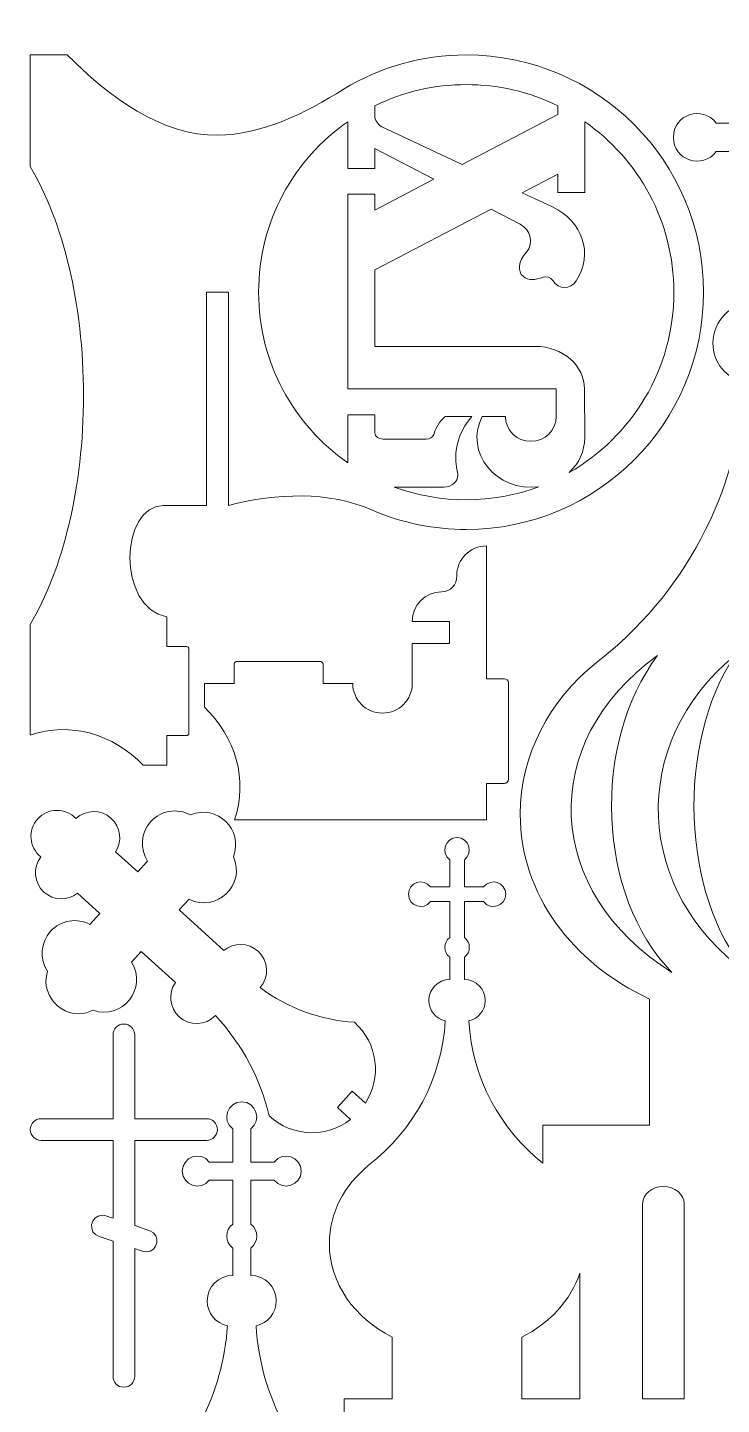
# Model space of a CAD drawing. Header units: centimetres. Extents: x -20.1 to 35.7, y -19.6 to 20.
# Drawn here: x -20.05 to -6.79, y -6.32 to 20 of the extents above; entities that cross this region are included whole.
import ezdxf

# ---------------------------------------------------------------- set-up
doc = ezdxf.new("R2010")
doc.units = ezdxf.units.CM
doc.header["$MEASUREMENT"] = 0
doc.layers.add('layer 1', color=7, linetype='Continuous')

msp = doc.modelspace()

# ---------------------------------------------------------------- linework, layer by layer
at = {"layer": 'layer 1', "color": 230, "lineweight": 9}
for points, knots in [([(-9.1807, 7.86454), (-7.50802, 9.14106), (-6.46773, 11.11259), (-6.34225, 13.21079), (-6.34225, 13.21079), (-6.6916, 13.28508), (-6.95366, 13.59533), (-6.95366, 13.96676), (-6.95366, 13.96676), (-6.95366, 14.39362), (-6.60767, 14.73952), (-6.18087, 14.73952), (-6.18087, 14.73952), (-6.18087, 14.73952), (-6.18087, 15.56762), (-6.18087, 15.56762), (-6.18087, 15.56762), (-6.423, 15.74921), (-6.42335, 16.11283), (-6.18087, 16.29503), (-6.18087, 16.29503), (-6.18087, 16.29503), (-6.18087, 17.62709), (-6.18087, 17.62709), (-6.18087, 17.62709), (-6.18087, 17.62709), (-6.89079, 17.62709), (-6.89079, 17.62709), (-6.89079, 17.62709), (-7.15104, 17.28049), (-7.70909, 17.46312), (-7.70909, 17.89978), (-7.70909, 17.89978), (-7.70909, 18.33643), (-7.15114, 18.51942), (-6.89079, 18.1725), (-6.89079, 18.1725), (-6.89079, 18.1725), (-6.18087, 18.1725), (-6.18087, 18.1725), (-6.18087, 18.1725), (-6.18087, 18.1725), (-6.18087, 19.17992), (-6.18087, 19.17992), (-6.18087, 19.17992), (-6.52755, 19.44019), (-6.3447, 19.99822), (-5.90811, 19.99822), (-5.90811, 19.99822), (-5.47154, 19.99822), (-5.28868, 19.4402), (-5.63536, 19.17992), (-5.63536, 19.17992), (-5.63536, 19.17992), (-5.63536, 18.1725), (-5.63536, 18.1725), (-5.63536, 18.1725), (-5.63536, 18.1725), (-4.92543, 18.1725), (-4.92543, 18.1725), (-4.92543, 18.1725), (-4.66508, 18.51942), (-4.10713, 18.33642), (-4.10713, 17.89978), (-4.10713, 17.89978), (-4.10713, 17.46313), (-4.66518, 17.28048), (-4.92543, 17.62709), (-4.92543, 17.62709), (-4.92543, 17.62709), (-5.63536, 17.62709), (-5.63536, 17.62709), (-5.63536, 17.62709), (-5.63536, 17.62709), (-5.63536, 16.29503), (-5.63536, 16.29503), (-5.63536, 16.29503), (-5.39288, 16.11283), (-5.39323, 15.74921), (-5.63536, 15.56762), (-5.63536, 15.56762), (-5.63536, 15.56762), (-5.63536, 14.73952), (-5.63536, 14.73952), (-5.63536, 14.73952), (-5.20856, 14.73952), (-4.86257, 14.39362), (-4.86257, 13.96676), (-4.86257, 13.96676), (-4.86257, 13.59533), (-5.12463, 13.28508), (-5.47394, 13.21079), (-5.47394, 13.21079), (-5.34387, 11.03515), (-4.26089, 9.11613), (-2.63667, 7.86542), (-2.63667, 7.86542), (-1.75781, 7.19095), (-1.18038, 6.0751), (-1.18038, 4.96393), (-1.18038, 4.96393), (-1.18038, 3.43887), (-2.17962, 2.11208), (-3.65193, 1.43116), (-3.65193, 1.43116), (-3.65193, 1.43116), (-3.65193, -0.9797), (-3.65193, -0.9797), (-3.65193, -0.9797), (-3.65193, -0.9797), (-1.61528, -0.9797), (-1.61528, -0.9797), (-1.61528, -0.9797), (-1.61528, -0.9797), (-1.61528, -1.70788), (-1.61528, -1.70788), (-1.61528, -1.70788), (-0.80311, -1.06194), (-0.2636, -0.08768), (-0.19772, 1.01412), (-0.19772, 1.01412), (-0.378, 1.05252), (-0.51325, 1.21262), (-0.51325, 1.40432), (-0.51325, 1.40432), (-0.51325, 1.62458), (-0.3347, 1.8031), (-0.11444, 1.8031), (-0.11444, 1.8031), (-0.11444, 1.8031), (-0.11444, 2.23047), (-0.11444, 2.23047), (-0.11444, 2.23047), (-0.23948, 2.32436), (-0.23939, 2.51199), (-0.11444, 2.60592), (-0.11444, 2.60592), (-0.11444, 2.60592), (-0.11444, 3.29338), (-0.11444, 3.29338), (-0.11444, 3.29338), (-0.11444, 3.29338), (-0.48079, 3.29338), (-0.48079, 3.29338), (-0.48079, 3.29338), (-0.61513, 3.11438), (-0.90312, 3.20881), (-0.90312, 3.43408), (-0.90312, 3.43408), (-0.90312, 3.65946), (-0.61515, 3.75382), (-0.48079, 3.57488), (-0.48079, 3.57488), (-0.48079, 3.57488), (-0.11444, 3.57488), (-0.11444, 3.57488), (-0.11444, 3.57488), (-0.11444, 3.57488), (-0.11444, 4.0947), (-0.11444, 4.0947), (-0.11444, 4.0947), (-0.29331, 4.2292), (-0.19898, 4.51697), (0.02633, 4.51697), (0.02633, 4.51697), (0.25166, 4.51697), (0.34604, 4.22916), (0.16709, 4.0947), (0.16709, 4.0947), (0.16709, 4.0947), (0.16709, 3.57488), (0.16709, 3.57488), (0.16709, 3.57488), (0.16709, 3.57488), (0.53348, 3.57488), (0.53348, 3.57488), (0.53348, 3.57488), (0.66784, 3.75381), (0.95578, 3.65948), (0.95578, 3.43408), (0.95578, 3.43408), (0.95578, 3.20879), (0.66781, 3.11439), (0.53348, 3.29338), (0.53348, 3.29338), (0.53348, 3.29338), (0.16709, 3.29338), (0.16709, 3.29338), (0.16709, 3.29338), (0.16709, 3.29338), (0.16709, 2.60592), (0.16709, 2.60592), (0.16709, 2.60592), (0.29209, 2.51202), (0.29219, 2.32434), (0.16709, 2.23047), (0.16709, 2.23047), (0.16709, 2.23047), (0.16709, 1.8031), (0.16709, 1.8031), (0.16709, 1.8031), (0.38735, 1.8031), (0.56594, 1.62458), (0.56594, 1.40432), (0.56594, 1.40432), (0.56594, 1.21262), (0.43066, 1.05252), (0.25039, 1.01413), (0.25039, 1.01413), (0.31753, -0.10871), (0.87644, -1.09899), (1.71466, -1.74451), (1.71466, -1.74451), (2.16772, -2.08884), (2.46623, -2.67193), (2.46623, -3.24188), (2.46623, -3.24188), (2.46623, -4.00238), (1.98486, -4.66725), (1.26702, -5.02834), (1.26702, -5.02834), (1.26702, -5.02834), (1.26702, -6.20773), (1.26702, -6.20773), (1.26702, -6.20773), (1.26702, -6.20773), (2.18549, -6.20773), (2.18549, -6.20773), (2.18549, -6.20773), (2.18549, -6.20773), (2.18549, -7.15396), (2.18549, -7.15396), (2.18549, -7.15396), (2.18549, -7.15396), (1.26702, -7.15396), (1.26702, -7.15396), (1.26702, -7.15396), (1.26702, -7.15396), (1.26702, -9.33636), (1.26702, -9.33636), (1.26702, -9.33636), (1.41205, -8.8914), (1.69623, -8.49566), (2.07723, -8.18506), (2.07723, -8.18506), (3.08818, -7.57849), (3.79814, -5.9585), (3.86658, -4.81414), (3.86658, -4.81414), (3.64629, -4.76739), (3.48101, -4.5717), (3.48101, -4.33743), (3.48101, -4.33743), (3.48101, -4.06828), (3.6992, -3.8501), (3.96835, -3.8501), (3.96835, -3.8501), (3.96835, -3.8501), (3.96835, -3.32794), (3.96835, -3.32794), (3.96835, -3.32794), (3.81578, -3.21351), (3.81534, -2.98427), (3.96835, -2.8693), (3.96835, -2.8693), (3.96835, -2.8693), (3.96835, -2.02924), (3.96835, -2.02924), (3.96835, -2.02924), (3.96835, -2.02924), (3.52068, -2.02924), (3.52068, -2.02924), (3.52068, -2.02924), (3.35649, -2.24779), (3.00465, -2.13249), (3.00465, -1.85723), (3.00465, -1.85723), (3.00465, -1.58207), (3.35638, -1.46649), (3.52068, -1.68528), (3.52068, -1.68528), (3.52068, -1.68528), (3.96835, -1.68528), (3.96835, -1.68528), (3.96835, -1.68528), (3.96835, -1.68528), (3.96835, -1.04997), (3.96835, -1.04997), (3.96835, -1.04997), (3.74959, -0.88555), (3.8653, -0.53398), (4.14036, -0.53398), (4.14036, -0.53398), (4.41546, -0.53398), (4.53111, -0.88565), (4.31236, -1.04997), (4.31236, -1.04997), (4.31236, -1.04997), (4.31236, -1.68528), (4.31236, -1.68528), (4.31236, -1.68528), (4.31236, -1.68528), (4.76003, -1.68528), (4.76003, -1.68528), (4.76003, -1.68528), (4.92433, -1.46649), (5.27606, -1.58207), (5.27606, -1.85723), (5.27606, -1.85723), (5.27606, -2.13249), (4.92422, -2.24779), (4.76003, -2.02924), (4.76003, -2.02924), (4.76003, -2.02924), (4.31236, -2.02924), (4.31236, -2.02924), (4.31236, -2.02924), (4.31236, -2.02924), (4.31236, -2.8693), (4.31236, -2.8693), (4.31236, -2.8693), (4.46538, -2.98422), (4.46495, -3.21356), (4.31236, -3.32794), (4.31236, -3.32794), (4.31236, -3.32794), (4.31236, -3.8501), (4.31236, -3.8501), (4.31236, -3.8501), (4.58151, -3.8501), (4.7997, -4.06828), (4.7997, -4.33743), (4.7997, -4.33743), (4.7997, -4.5717), (4.63442, -4.76739), (4.41413, -4.81414), (4.41413, -4.81414), (4.4941, -6.15131), (5.14485, -7.33477), (6.12605, -8.12413), (6.12605, -8.12413), (6.71683, -8.51798), (7.12168, -9.30787), (7.12168, -10.01472), (7.12168, -10.01472), (7.12168, -10.9361), (6.54333, -11.74262), (5.67838, -12.1863), (5.67838, -12.1863), (5.67838, -12.1863), (5.67838, -13.80921), (5.67838, -13.80921), (5.67838, -13.80921), (5.67838, -13.80921), (6.08229, -13.80921), (6.08229, -13.80921), (6.08229, -13.80921), (7.21984, -13.80921), (8.1462, -14.71319), (8.18236, -15.842), (8.18236, -15.842), (8.18236, -15.842), (8.18232, -16.23864), (8.18232, -16.23864), (8.18232, -16.23864), (8.18232, -16.23864), (8.18232, -19.63939), (8.18232, -19.63939), (8.18232, -19.63939), (8.18232, -19.63939), (-19.99858, -19.63939), (-19.99858, -19.63939), (-19.99858, -19.63939), (-19.99858, -19.63939), (-19.99858, -16.23864), (-19.99858, -16.23864), (-19.99858, -16.23864), (-19.99858, -16.23864), (-19.99855, -15.842), (-19.99855, -15.842), (-19.99855, -15.842), (-19.96243, -14.71319), (-19.03604, -13.80921), (-17.89849, -13.80921), (-17.89849, -13.80921), (-17.89849, -13.80921), (-17.4946, -13.80921), (-17.4946, -13.80921), (-17.4946, -13.80921), (-17.4946, -13.80921), (-17.4946, -12.1863), (-17.4946, -12.1863), (-17.4946, -12.1863), (-18.35953, -11.74262), (-18.93791, -10.9361), (-18.93791, -10.01472), (-18.93791, -10.01472), (-18.93791, -9.26344), (-18.55343, -8.58849), (-17.94262, -8.12439), (-17.94262, -8.12439), (-16.94126, -7.37337), (-16.30428, -6.05076), (-16.23036, -4.81414), (-16.23036, -4.81414), (-16.45065, -4.76739), (-16.61589, -4.5717), (-16.61589, -4.33743), (-16.61589, -4.33743), (-16.61589, -4.06828), (-16.39771, -3.8501), (-16.12856, -3.8501), (-16.12856, -3.8501), (-16.12856, -3.8501), (-16.12856, -3.32794), (-16.12856, -3.32794), (-16.12856, -3.32794), (-16.28117, -3.21353), (-16.28161, -2.98426), (-16.12856, -2.8693), (-16.12856, -2.8693), (-16.12856, -2.8693), (-16.12856, -2.02924), (-16.12856, -2.02924), (-16.12856, -2.02924), (-16.12856, -2.02924), (-16.57626, -2.02924), (-16.57626, -2.02924), (-16.57626, -2.02924), (-16.74026, -2.24771), (-17.09228, -2.13262), (-17.09228, -1.85723), (-17.09228, -1.85723), (-17.09228, -1.58194), (-16.74037, -1.46657), (-16.57626, -1.68528), (-16.57626, -1.68528), (-16.57626, -1.68528), (-16.12856, -1.68528), (-16.12856, -1.68528), (-16.12856, -1.68528), (-16.12856, -1.68528), (-16.12856, -1.04997), (-16.12856, -1.04997), (-16.12856, -1.04997), (-16.34736, -0.88559), (-16.23165, -0.53398), (-15.95658, -0.53398), (-15.95658, -0.53398), (-15.68147, -0.53398), (-15.56584, -0.88565), (-15.78457, -1.04997), (-15.78457, -1.04997), (-15.78457, -1.04997), (-15.78457, -1.68528), (-15.78457, -1.68528), (-15.78457, -1.68528), (-15.78457, -1.68528), (-15.33687, -1.68528), (-15.33687, -1.68528), (-15.33687, -1.68528), (-15.17276, -1.46657), (-14.82085, -1.58194), (-14.82085, -1.85723), (-14.82085, -1.85723), (-14.82085, -2.13262), (-15.17287, -2.24771), (-15.33687, -2.02924), (-15.33687, -2.02924), (-15.33687, -2.02924), (-15.78457, -2.02924), (-15.78457, -2.02924), (-15.78457, -2.02924), (-15.78457, -2.02924), (-15.78457, -2.8693), (-15.78457, -2.8693), (-15.78457, -2.8693), (-15.63156, -2.98423), (-15.63199, -3.21356), (-15.78457, -3.32794), (-15.78457, -3.32794), (-15.78457, -3.32794), (-15.78457, -3.8501), (-15.78457, -3.8501), (-15.78457, -3.8501), (-15.51542, -3.8501), (-15.29724, -4.06828), (-15.29724, -4.33743), (-15.29724, -4.33743), (-15.29724, -4.5717), (-15.46251, -4.76739), (-15.68281, -4.81414), (-15.68281, -4.81414), (-15.60077, -6.18601), (-14.91794, -7.39607), (-13.89382, -8.18477), (-13.89382, -8.18477), (-13.51263, -8.49541), (-13.22829, -8.89125), (-13.08322, -9.33636), (-13.08322, -9.33636), (-13.08322, -9.33636), (-13.08322, -7.15396), (-13.08322, -7.15396), (-13.08322, -7.15396), (-13.08322, -7.15396), (-14.00169, -7.15396), (-14.00169, -7.15396), (-14.00169, -7.15396), (-14.00169, -7.15396), (-14.00169, -6.20773), (-14.00169, -6.20773), (-14.00169, -6.20773), (-14.00169, -6.20773), (-13.08322, -6.20773), (-13.08322, -6.20773), (-13.08322, -6.20773), (-13.08322, -6.20773), (-13.08322, -5.02834), (-13.08322, -5.02834), (-13.08322, -5.02834), (-13.80105, -4.66725), (-14.28245, -4.00238), (-14.28245, -3.24188), (-14.28245, -3.24188), (-14.28245, -2.6537), (-13.99446, -2.12269), (-13.5318, -1.74522), (-13.5318, -1.74522), (-12.66588, -1.07483), (-12.13209, -0.08085), (-12.06661, 1.01413), (-12.06661, 1.01413), (-12.24689, 1.05252), (-12.38213, 1.21262), (-12.38213, 1.40432), (-12.38213, 1.40432), (-12.38213, 1.62458), (-12.20358, 1.8031), (-11.98332, 1.8031), (-11.98332, 1.8031), (-11.98332, 1.8031), (-11.98332, 2.23047), (-11.98332, 2.23047), (-11.98332, 2.23047), (-12.10836, 2.32436), (-12.10827, 2.51199), (-11.98332, 2.60592), (-11.98332, 2.60592), (-11.98332, 2.60592), (-11.98332, 3.29338), (-11.98332, 3.29338), (-11.98332, 3.29338), (-11.98332, 3.29338), (-12.34971, 3.29338), (-12.34971, 3.29338), (-12.34971, 3.29338), (-12.48389, 3.11443), (-12.77201, 3.20873), (-12.77201, 3.43408), (-12.77201, 3.43408), (-12.77201, 3.65953), (-12.48391, 3.75377), (-12.34971, 3.57488), (-12.34971, 3.57488), (-12.34971, 3.57488), (-11.98332, 3.57488), (-11.98332, 3.57488), (-11.98332, 3.57488), (-11.98332, 3.57488), (-11.98332, 4.0947), (-11.98332, 4.0947), (-11.98332, 4.0947), (-12.16219, 4.2292), (-12.06786, 4.51697), (-11.84255, 4.51697), (-11.84255, 4.51697), (-11.61722, 4.51697), (-11.52284, 4.22916), (-11.70179, 4.0947), (-11.70179, 4.0947), (-11.70179, 4.0947), (-11.70179, 3.57488), (-11.70179, 3.57488), (-11.70179, 3.57488), (-11.70179, 3.57488), (-11.3354, 3.57488), (-11.3354, 3.57488), (-11.3354, 3.57488), (-11.20109, 3.75379), (-10.9131, 3.65951), (-10.9131, 3.43408), (-10.9131, 3.43408), (-10.9131, 3.20875), (-11.20112, 3.11441), (-11.3354, 3.29338), (-11.3354, 3.29338), (-11.3354, 3.29338), (-11.70179, 3.29338), (-11.70179, 3.29338), (-11.70179, 3.29338), (-11.70179, 3.29338), (-11.70179, 2.60592), (-11.70179, 2.60592), (-11.70179, 2.60592), (-11.57679, 2.51202), (-11.57669, 2.32434), (-11.70179, 2.23047), (-11.70179, 2.23047), (-11.70179, 2.23047), (-11.70179, 1.8031), (-11.70179, 1.8031), (-11.70179, 1.8031), (-11.48153, 1.8031), (-11.30295, 1.62458), (-11.30295, 1.40432), (-11.30295, 1.40432), (-11.30295, 1.21262), (-11.43822, 1.05252), (-11.6185, 1.01413), (-11.6185, 1.01413), (-11.5526, -0.08768), (-11.01312, -1.06194), (-10.20091, -1.70788), (-10.20091, -1.70788), (-10.20091, -1.70788), (-10.20091, -0.9797), (-10.20091, -0.9797), (-10.20091, -0.9797), (-10.20091, -0.9797), (-8.16429, -0.9797), (-8.16429, -0.9797), (-8.16429, -0.9797), (-8.16429, -0.9797), (-8.16429, 1.43116), (-8.16429, 1.43116), (-8.16429, 1.43116), (-9.63661, 2.11208), (-10.63585, 3.43887), (-10.63585, 4.96393), (-10.63585, 4.96393), (-10.63585, 6.10397), (-10.07753, 7.13305), (-9.1807, 7.86454)], [0, 0, 0, 0, 0.00617284, 0.00617284, 0.00617284, 0.00617284, 0.01234568, 0.01234568, 0.01234568, 0.01234568, 0.01851852, 0.01851852, 0.01851852, 0.01851852, 0.02469136, 0.02469136, 0.02469136, 0.02469136, 0.0308642, 0.0308642, 0.0308642, 0.0308642, 0.03703704, 0.03703704, 0.03703704, 0.03703704, 0.04320988, 0.04320988, 0.04320988, 0.04320988, 0.04938272, 0.04938272, 0.04938272, 0.04938272, 0.05555556, 0.05555556, 0.05555556, 0.05555556, 0.0617284, 0.0617284, 0.0617284, 0.0617284, 0.06790123, 0.06790123, 0.06790123, 0.06790123, 0.07407407, 0.07407407, 0.07407407, 0.07407407, 0.08024691, 0.08024691, 0.08024691, 0.08024691, 0.08641975, 0.08641975, 0.08641975, 0.08641975, 0.09259259, 0.09259259, 0.09259259, 0.09259259, 0.09876543, 0.09876543, 0.09876543, 0.09876543, 0.10493827, 0.10493827, 0.10493827, 0.10493827, 0.11111111, 0.11111111, 0.11111111, 0.11111111, 0.11728395, 0.11728395, 0.11728395, 0.11728395, 0.12345679, 0.12345679, 0.12345679, 0.12345679, 0.12962963, 0.12962963, 0.12962963, 0.12962963, 0.13580247, 0.13580247, 0.13580247, 0.13580247, 0.14197531, 0.14197531, 0.14197531, 0.14197531, 0.14814815, 0.14814815, 0.14814815, 0.14814815, 0.15432099, 0.15432099, 0.15432099, 0.15432099, 0.16049383, 0.16049383, 0.16049383, 0.16049383, 0.16666667, 0.16666667, 0.16666667, 0.16666667, 0.17283951, 0.17283951, 0.17283951, 0.17283951, 0.17901235, 0.17901235, 0.17901235, 0.17901235, 0.18518519, 0.18518519, 0.18518519, 0.18518519, 0.19135802, 0.19135802, 0.19135802, 0.19135802, 0.19753086, 0.19753086, 0.19753086, 0.19753086, 0.2037037, 0.2037037, 0.2037037, 0.2037037, 0.20987654, 0.20987654, 0.20987654, 0.20987654, 0.21604938, 0.21604938, 0.21604938, 0.21604938, 0.22222222, 0.22222222, 0.22222222, 0.22222222, 0.22839506, 0.22839506, 0.22839506, 0.22839506, 0.2345679, 0.2345679, 0.2345679, 0.2345679, 0.24074074, 0.24074074, 0.24074074, 0.24074074, 0.24691358, 0.24691358, 0.24691358, 0.24691358, 0.25308642, 0.25308642, 0.25308642, 0.25308642, 0.25925926, 0.25925926, 0.25925926, 0.25925926, 0.2654321, 0.2654321, 0.2654321, 0.2654321, 0.27160494, 0.27160494, 0.27160494, 0.27160494, 0.27777778, 0.27777778, 0.27777778, 0.27777778, 0.28395062, 0.28395062, 0.28395062, 0.28395062, 0.29012346, 0.29012346, 0.29012346, 0.29012346, 0.2962963, 0.2962963, 0.2962963, 0.2962963, 0.30246914, 0.30246914, 0.30246914, 0.30246914, 0.30864198, 0.30864198, 0.30864198, 0.30864198, 0.31481481, 0.31481481, 0.31481481, 0.31481481, 0.32098765, 0.32098765, 0.32098765, 0.32098765, 0.32716049, 0.32716049, 0.32716049, 0.32716049, 0.33333333, 0.33333333, 0.33333333, 0.33333333, 0.33950617, 0.33950617, 0.33950617, 0.33950617, 0.34567901, 0.34567901, 0.34567901, 0.34567901, 0.35185185, 0.35185185, 0.35185185, 0.35185185, 0.35802469, 0.35802469, 0.35802469, 0.35802469, 0.36419753, 0.36419753, 0.36419753, 0.36419753, 0.37037037, 0.37037037, 0.37037037, 0.37037037, 0.37654321, 0.37654321, 0.37654321, 0.37654321, 0.38271605, 0.38271605, 0.38271605, 0.38271605, 0.38888889, 0.38888889, 0.38888889, 0.38888889, 0.39506173, 0.39506173, 0.39506173, 0.39506173, 0.40123457, 0.40123457, 0.40123457, 0.40123457, 0.40740741, 0.40740741, 0.40740741, 0.40740741, 0.41358025, 0.41358025, 0.41358025, 0.41358025, 0.41975309, 0.41975309, 0.41975309, 0.41975309, 0.42592593, 0.42592593, 0.42592593, 0.42592593, 0.43209877, 0.43209877, 0.43209877, 0.43209877, 0.4382716, 0.4382716, 0.4382716, 0.4382716, 0.44444444, 0.44444444, 0.44444444, 0.44444444, 0.45061728, 0.45061728, 0.45061728, 0.45061728, 0.45679012, 0.45679012, 0.45679012, 0.45679012, 0.46296296, 0.46296296, 0.46296296, 0.46296296, 0.4691358, 0.4691358, 0.4691358, 0.4691358, 0.47530864, 0.47530864, 0.47530864, 0.47530864, 0.48148148, 0.48148148, 0.48148148, 0.48148148, 0.48765432, 0.48765432, 0.48765432, 0.48765432, 0.49382716, 0.49382716, 0.49382716, 0.49382716, 0.5, 0.5, 0.5, 0.5, 0.50617284, 0.50617284, 0.50617284, 0.50617284, 0.51234568, 0.51234568, 0.51234568, 0.51234568, 0.51851852, 0.51851852, 0.51851852, 0.51851852, 0.52469136, 0.52469136, 0.52469136, 0.52469136, 0.5308642, 0.5308642, 0.5308642, 0.5308642, 0.53703704, 0.53703704, 0.53703704, 0.53703704, 0.54320988, 0.54320988, 0.54320988, 0.54320988, 0.54938272, 0.54938272, 0.54938272, 0.54938272, 0.55555556, 0.55555556, 0.55555556, 0.55555556, 0.5617284, 0.5617284, 0.5617284, 0.5617284, 0.56790123, 0.56790123, 0.56790123, 0.56790123, 0.57407407, 0.57407407, 0.57407407, 0.57407407, 0.58024691, 0.58024691, 0.58024691, 0.58024691, 0.58641975, 0.58641975, 0.58641975, 0.58641975, 0.59259259, 0.59259259, 0.59259259, 0.59259259, 0.59876543, 0.59876543, 0.59876543, 0.59876543, 0.60493827, 0.60493827, 0.60493827, 0.60493827, 0.61111111, 0.61111111, 0.61111111, 0.61111111, 0.61728395, 0.61728395, 0.61728395, 0.61728395, 0.62345679, 0.62345679, 0.62345679, 0.62345679, 0.62962963, 0.62962963, 0.62962963, 0.62962963, 0.63580247, 0.63580247, 0.63580247, 0.63580247, 0.64197531, 0.64197531, 0.64197531, 0.64197531, 0.64814815, 0.64814815, 0.64814815, 0.64814815, 0.65432099, 0.65432099, 0.65432099, 0.65432099, 0.66049383, 0.66049383, 0.66049383, 0.66049383, 0.66666667, 0.66666667, 0.66666667, 0.66666667, 0.67283951, 0.67283951, 0.67283951, 0.67283951, 0.67901235, 0.67901235, 0.67901235, 0.67901235, 0.68518519, 0.68518519, 0.68518519, 0.68518519, 0.69135802, 0.69135802, 0.69135802, 0.69135802, 0.69753086, 0.69753086, 0.69753086, 0.69753086, 0.7037037, 0.7037037, 0.7037037, 0.7037037, 0.70987654, 0.70987654, 0.70987654, 0.70987654, 0.71604938, 0.71604938, 0.71604938, 0.71604938, 0.72222222, 0.72222222, 0.72222222, 0.72222222, 0.72839506, 0.72839506, 0.72839506, 0.72839506, 0.7345679, 0.7345679, 0.7345679, 0.7345679, 0.74074074, 0.74074074, 0.74074074, 0.74074074, 0.74691358, 0.74691358, 0.74691358, 0.74691358, 0.75308642, 0.75308642, 0.75308642, 0.75308642, 0.75925926, 0.75925926, 0.75925926, 0.75925926, 0.7654321, 0.7654321, 0.7654321, 0.7654321, 0.77160494, 0.77160494, 0.77160494, 0.77160494, 0.77777778, 0.77777778, 0.77777778, 0.77777778, 0.78395062, 0.78395062, 0.78395062, 0.78395062, 0.79012346, 0.79012346, 0.79012346, 0.79012346, 0.7962963, 0.7962963, 0.7962963, 0.7962963, 0.80246914, 0.80246914, 0.80246914, 0.80246914, 0.80864198, 0.80864198, 0.80864198, 0.80864198, 0.81481481, 0.81481481, 0.81481481, 0.81481481, 0.82098765, 0.82098765, 0.82098765, 0.82098765, 0.82716049, 0.82716049, 0.82716049, 0.82716049, 0.83333333, 0.83333333, 0.83333333, 0.83333333, 0.83950617, 0.83950617, 0.83950617, 0.83950617, 0.84567901, 0.84567901, 0.84567901, 0.84567901, 0.85185185, 0.85185185, 0.85185185, 0.85185185, 0.85802469, 0.85802469, 0.85802469, 0.85802469, 0.86419753, 0.86419753, 0.86419753, 0.86419753, 0.87037037, 0.87037037, 0.87037037, 0.87037037, 0.87654321, 0.87654321, 0.87654321, 0.87654321, 0.88271605, 0.88271605, 0.88271605, 0.88271605, 0.88888889, 0.88888889, 0.88888889, 0.88888889, 0.89506173, 0.89506173, 0.89506173, 0.89506173, 0.90123457, 0.90123457, 0.90123457, 0.90123457, 0.90740741, 0.90740741, 0.90740741, 0.90740741, 0.91358025, 0.91358025, 0.91358025, 0.91358025, 0.91975309, 0.91975309, 0.91975309, 0.91975309, 0.92592593, 0.92592593, 0.92592593, 0.92592593, 0.93209877, 0.93209877, 0.93209877, 0.93209877, 0.9382716, 0.9382716, 0.9382716, 0.9382716, 0.94444444, 0.94444444, 0.94444444, 0.94444444, 0.95061728, 0.95061728, 0.95061728, 0.95061728, 0.95679012, 0.95679012, 0.95679012, 0.95679012, 0.96296296, 0.96296296, 0.96296296, 0.96296296, 0.9691358, 0.9691358, 0.9691358, 0.9691358, 0.97530864, 0.97530864, 0.97530864, 0.97530864, 0.98148148, 0.98148148, 0.98148148, 0.98148148, 0.98765432, 0.98765432, 0.98765432, 0.98765432, 1, 1, 1, 1]), ([(-17.01355, 6.46664), (-17.01355, 6.46664), (-17.15483, 6.46664), (-17.15483, 6.46664), (-17.15483, 6.46664), (-17.15483, 6.46664), (-17.15483, 6.46646), (-17.15483, 6.46646), (-17.15483, 6.46646), (-17.15483, 6.46646), (-17.38681, 6.46646), (-17.38681, 6.46646), (-17.38681, 6.46646), (-17.38681, 6.46646), (-17.38681, 5.89928), (-17.38681, 5.89928), (-17.38681, 5.89928), (-17.38681, 5.89928), (-17.84031, 5.89928), (-17.84031, 5.89928), (-17.84031, 5.89928), (-18.41626, 6.49574), (-19.22171, 6.7382), (-19.99858, 6.47345), (-19.99858, 6.47345), (-19.99858, 6.47345), (-19.99858, 8.59183), (-19.99858, 8.59183), (-19.99858, 8.59183), (-19.37619, 9.64095), (-18.9809, 11.21155), (-18.9809, 12.9668), (-18.9809, 12.9668), (-18.9809, 14.72205), (-19.37619, 16.29266), (-19.99858, 17.34178), (-19.99858, 17.34178), (-19.99858, 17.34178), (-19.99858, 19.47822), (-19.99858, 19.47822), (-19.99858, 19.47822), (-19.99858, 19.47822), (-19.29029, 19.47822), (-19.29029, 19.47822), (-19.29029, 19.47822), (-18.51408, 18.67493), (-17.47057, 17.92474), (-16.41538, 17.93872), (-16.41538, 17.93872), (-15.58146, 17.94976), (-14.74555, 18.34956), (-14.00122, 18.82804), (-14.00122, 18.82804), (-13.31929, 19.23833), (-12.52056, 19.47433), (-11.66681, 19.47433), (-11.66681, 19.47433), (-9.16255, 19.47433), (-7.1325, 17.44425), (-7.1325, 14.94005), (-7.1325, 14.94005), (-7.1325, 12.43581), (-9.16255, 10.40576), (-11.66681, 10.40576), (-11.66681, 10.40576), (-12.26081, 10.40576), (-12.90406, 10.52796), (-13.44836, 10.76918), (-13.44836, 10.76918), (-14.30306, 11.1461), (-15.29038, 11.09747), (-16.20781, 10.86542), (-16.20781, 10.86542), (-16.20781, 10.86542), (-16.20781, 14.94005), (-16.20781, 14.94005), (-16.20781, 14.94005), (-16.20781, 14.94005), (-16.62781, 14.94005), (-16.62781, 14.94005), (-16.62781, 14.94005), (-16.62781, 14.94005), (-16.62781, 10.8637), (-16.62781, 10.8637), (-16.62781, 10.8637), (-16.62781, 10.8637), (-17.45578, 10.86184), (-17.45578, 10.86184), (-17.45578, 10.86184), (-18.28371, 10.85997), (-18.35037, 8.91529), (-17.38681, 8.73457), (-17.38681, 8.73457), (-17.38681, 8.73457), (-17.38681, 8.16682), (-17.38681, 8.16682), (-17.38681, 8.16682), (-17.38681, 8.16682), (-17.15483, 8.16682), (-17.15483, 8.16682), (-17.15483, 8.16682), (-17.15483, 8.16682), (-17.15483, 8.16664), (-17.15483, 8.16664), (-17.15483, 8.16664), (-17.15483, 8.16664), (-17.01355, 8.16664), (-17.01355, 8.16664), (-17.01355, 8.16664), (-16.98783, 8.16664), (-16.96682, 8.14562), (-16.96682, 8.11991), (-16.96682, 8.11991), (-16.96682, 8.11991), (-16.96682, 6.51337), (-16.96682, 6.51337), (-16.96682, 6.51337), (-16.96682, 6.48766), (-16.98783, 6.46664), (-17.01355, 6.46664)], [0, 0, 0, 0, 0.03225806, 0.03225806, 0.03225806, 0.03225806, 0.06451613, 0.06451613, 0.06451613, 0.06451613, 0.09677419, 0.09677419, 0.09677419, 0.09677419, 0.12903226, 0.12903226, 0.12903226, 0.12903226, 0.16129032, 0.16129032, 0.16129032, 0.16129032, 0.19354839, 0.19354839, 0.19354839, 0.19354839, 0.22580645, 0.22580645, 0.22580645, 0.22580645, 0.25806452, 0.25806452, 0.25806452, 0.25806452, 0.29032258, 0.29032258, 0.29032258, 0.29032258, 0.32258065, 0.32258065, 0.32258065, 0.32258065, 0.35483871, 0.35483871, 0.35483871, 0.35483871, 0.38709677, 0.38709677, 0.38709677, 0.38709677, 0.41935484, 0.41935484, 0.41935484, 0.41935484, 0.4516129, 0.4516129, 0.4516129, 0.4516129, 0.48387097, 0.48387097, 0.48387097, 0.48387097, 0.51612903, 0.51612903, 0.51612903, 0.51612903, 0.5483871, 0.5483871, 0.5483871, 0.5483871, 0.58064516, 0.58064516, 0.58064516, 0.58064516, 0.61290323, 0.61290323, 0.61290323, 0.61290323, 0.64516129, 0.64516129, 0.64516129, 0.64516129, 0.67741935, 0.67741935, 0.67741935, 0.67741935, 0.70967742, 0.70967742, 0.70967742, 0.70967742, 0.74193548, 0.74193548, 0.74193548, 0.74193548, 0.77419355, 0.77419355, 0.77419355, 0.77419355, 0.80645161, 0.80645161, 0.80645161, 0.80645161, 0.83870968, 0.83870968, 0.83870968, 0.83870968, 0.87096774, 0.87096774, 0.87096774, 0.87096774, 0.90322581, 0.90322581, 0.90322581, 0.90322581, 0.93548387, 0.93548387, 0.93548387, 0.93548387, 1, 1, 1, 1]), ([(-9.91948, 18.33451), (-9.91948, 18.33451), (-9.91948, 18.50304), (-9.91948, 18.50304), (-9.91948, 18.50304), (-11.01785, 19.04262), (-12.31602, 19.04268), (-13.41437, 18.50288), (-13.41437, 18.50288), (-13.41437, 18.50288), (-13.41437, 18.32114), (-13.41437, 18.32114), (-13.41437, 18.32114), (-13.41437, 18.22971), (-13.36092, 18.1491), (-13.27951, 18.10145), (-13.27951, 18.10145), (-13.27951, 18.10145), (-11.7465, 17.38125), (-11.7465, 17.38125), (-11.7465, 17.38125), (-11.7465, 17.38125), (-9.91948, 18.33451), (-9.91948, 18.33451)], [0, 0, 0, 0, 0.14285714, 0.14285714, 0.14285714, 0.14285714, 0.28571429, 0.28571429, 0.28571429, 0.28571429, 0.42857143, 0.42857143, 0.42857143, 0.42857143, 0.57142857, 0.57142857, 0.57142857, 0.57142857, 0.71428571, 0.71428571, 0.71428571, 0.71428571, 1, 1, 1, 1]), ([(-11.36218, 12.56273), (-11.36218, 12.56273), (-10.91866, 12.56273), (-10.91866, 12.56273), (-10.91866, 12.56273), (-10.91866, 12.30203), (-10.7013, 12.09071), (-10.43321, 12.09071), (-10.43321, 12.09071), (-10.16514, 12.09071), (-9.94782, 12.30203), (-9.94782, 12.56273), (-9.94782, 12.56273), (-9.94782, 12.56273), (-9.94782, 13.09043), (-9.94782, 13.09043), (-9.94782, 13.09043), (-9.94782, 13.09043), (-13.93123, 13.09043), (-13.93123, 13.09043), (-13.93123, 13.09043), (-13.93123, 13.09043), (-13.93123, 16.8143), (-13.93123, 16.8143), (-13.93123, 16.8143), (-13.93123, 16.8143), (-13.41437, 16.8143), (-13.41437, 16.8143), (-13.41437, 16.8143), (-13.41437, 16.8143), (-13.41437, 16.51091), (-13.41437, 16.51091), (-13.41437, 16.51091), (-13.41437, 16.51091), (-12.28691, 17.09924), (-12.28691, 17.09924), (-12.28691, 17.09924), (-12.28691, 17.09924), (-13.41437, 17.68758), (-13.41437, 17.68758), (-13.41437, 17.68758), (-13.41437, 17.68758), (-13.41437, 17.30517), (-13.41437, 17.30517), (-13.41437, 17.30517), (-13.41437, 17.30517), (-13.93123, 17.30517), (-13.93123, 17.30517), (-13.93123, 17.30517), (-13.93123, 17.30517), (-13.93123, 18.19821), (-13.93123, 18.19821), (-13.93123, 18.19821), (-14.96066, 17.48146), (-15.63424, 16.2894), (-15.63424, 14.94001), (-15.63424, 14.94001), (-15.63424, 13.59066), (-14.96066, 12.3986), (-13.93123, 11.68185), (-13.93123, 11.68185), (-13.93123, 11.68185), (-13.93123, 12.59786), (-13.93123, 12.59786), (-13.93123, 12.59786), (-13.93123, 12.59786), (-13.41437, 12.59786), (-13.41437, 12.59786), (-13.41437, 12.59786), (-13.41437, 12.59786), (-13.41437, 12.2503), (-13.41437, 12.2503), (-13.41437, 12.2503), (-13.40627, 12.18377), (-13.34123, 12.13197), (-13.26212, 12.13197), (-13.26212, 12.13197), (-13.26212, 12.13197), (-12.43128, 12.13197), (-12.43128, 12.13197), (-12.43128, 12.13197), (-12.36563, 12.13197), (-12.3095, 12.16784), (-12.28786, 12.21817), (-12.28786, 12.21817), (-12.25199, 12.35009), (-12.17553, 12.46843), (-12.07038, 12.56273), (-12.07038, 12.56273), (-12.07038, 12.56273), (-11.563, 12.56273), (-11.563, 12.56273), (-11.563, 12.56273), (-11.75483, 12.34138), (-11.8685, 12.06636), (-11.8685, 11.76839), (-11.8685, 11.76839), (-11.8685, 11.5934), (-11.82858, 11.49816), (-11.82858, 11.4456), (-11.82858, 11.4456), (-11.82858, 11.31935), (-11.94685, 11.21704), (-12.09259, 11.21704), (-12.09259, 11.21704), (-12.09259, 11.21704), (-13.04116, 11.21704), (-13.04116, 11.21704), (-13.04116, 11.21704), (-12.15242, 10.88887), (-11.16389, 10.89099), (-10.27687, 11.22282), (-10.27687, 11.22282), (-11.09628, 11.10906), (-11.71026, 11.88553), (-11.36218, 12.56273)], [0, 0, 0, 0, 0.03333333, 0.03333333, 0.03333333, 0.03333333, 0.06666667, 0.06666667, 0.06666667, 0.06666667, 0.1, 0.1, 0.1, 0.1, 0.13333333, 0.13333333, 0.13333333, 0.13333333, 0.16666667, 0.16666667, 0.16666667, 0.16666667, 0.2, 0.2, 0.2, 0.2, 0.23333333, 0.23333333, 0.23333333, 0.23333333, 0.26666667, 0.26666667, 0.26666667, 0.26666667, 0.3, 0.3, 0.3, 0.3, 0.33333333, 0.33333333, 0.33333333, 0.33333333, 0.36666667, 0.36666667, 0.36666667, 0.36666667, 0.4, 0.4, 0.4, 0.4, 0.43333333, 0.43333333, 0.43333333, 0.43333333, 0.46666667, 0.46666667, 0.46666667, 0.46666667, 0.5, 0.5, 0.5, 0.5, 0.53333333, 0.53333333, 0.53333333, 0.53333333, 0.56666667, 0.56666667, 0.56666667, 0.56666667, 0.6, 0.6, 0.6, 0.6, 0.63333333, 0.63333333, 0.63333333, 0.63333333, 0.66666667, 0.66666667, 0.66666667, 0.66666667, 0.7, 0.7, 0.7, 0.7, 0.73333333, 0.73333333, 0.73333333, 0.73333333, 0.76666667, 0.76666667, 0.76666667, 0.76666667, 0.8, 0.8, 0.8, 0.8, 0.83333333, 0.83333333, 0.83333333, 0.83333333, 0.86666667, 0.86666667, 0.86666667, 0.86666667, 0.9, 0.9, 0.9, 0.9, 0.93333333, 0.93333333, 0.93333333, 0.93333333, 1, 1, 1, 1]), ([(-10.51927, 15.69727), (-10.66973, 15.53457), (-10.697, 15.33574), (-10.57566, 15.23725), (-10.57566, 15.23725), (-10.48608, 15.16458), (-10.33884, 15.16532), (-10.19638, 15.2271), (-10.19638, 15.2271), (-10.13053, 15.24611), (-10.05134, 15.22493), (-10.01338, 15.16526), (-10.01338, 15.16526), (-9.89801, 14.98475), (-9.68239, 14.98185), (-9.56394, 15.16008), (-9.56394, 15.16008), (-9.22336, 15.67255), (-9.45324, 16.30232), (-10.01796, 16.56923), (-10.01796, 16.56923), (-10.01796, 16.56923), (-10.59551, 16.84053), (-10.59551, 16.84053), (-10.59551, 16.84053), (-10.59551, 16.84053), (-9.91948, 17.19329), (-9.91948, 17.19329), (-9.91948, 17.19329), (-9.91948, 17.19329), (-9.91948, 16.84429), (-9.91948, 16.84429), (-9.91948, 16.84429), (-9.91948, 16.84429), (-9.40259, 16.84429), (-9.40259, 16.84429), (-9.40259, 16.84429), (-9.40259, 16.84429), (-9.40259, 18.19844), (-9.40259, 18.19844), (-9.40259, 18.19844), (-8.373, 17.48171), (-7.69927, 16.28956), (-7.69927, 14.94001), (-7.69927, 14.94001), (-7.69927, 13.46508), (-8.50419, 12.17812), (-9.69849, 11.49436), (-9.69849, 11.49436), (-9.5155, 11.66525), (-9.4025, 11.89984), (-9.4025, 12.15872), (-9.4025, 12.15872), (-9.4025, 12.15872), (-9.40645, 13.09136), (-9.40645, 13.09136), (-9.40645, 13.09136), (-9.40645, 13.53985), (-9.82594, 13.90347), (-10.34347, 13.90347), (-10.34347, 13.90347), (-10.34347, 13.90347), (-13.41437, 13.90347), (-13.41437, 13.90347), (-13.41437, 13.90347), (-13.41437, 13.90347), (-13.41437, 15.36968), (-13.41437, 15.36968), (-13.41437, 15.36968), (-13.41437, 15.36968), (-11.19323, 16.52862), (-11.19323, 16.52862), (-11.19323, 16.52862), (-11.19323, 16.52862), (-10.63784, 16.23882), (-10.63784, 16.23882), (-10.63784, 16.23882), (-10.43232, 16.12839), (-10.36731, 15.87796), (-10.51927, 15.69727)], [0, 0, 0, 0, 0.04761905, 0.04761905, 0.04761905, 0.04761905, 0.0952381, 0.0952381, 0.0952381, 0.0952381, 0.14285714, 0.14285714, 0.14285714, 0.14285714, 0.19047619, 0.19047619, 0.19047619, 0.19047619, 0.23809524, 0.23809524, 0.23809524, 0.23809524, 0.28571429, 0.28571429, 0.28571429, 0.28571429, 0.33333333, 0.33333333, 0.33333333, 0.33333333, 0.38095238, 0.38095238, 0.38095238, 0.38095238, 0.42857143, 0.42857143, 0.42857143, 0.42857143, 0.47619048, 0.47619048, 0.47619048, 0.47619048, 0.52380952, 0.52380952, 0.52380952, 0.52380952, 0.57142857, 0.57142857, 0.57142857, 0.57142857, 0.61904762, 0.61904762, 0.61904762, 0.61904762, 0.66666667, 0.66666667, 0.66666667, 0.66666667, 0.71428571, 0.71428571, 0.71428571, 0.71428571, 0.76190476, 0.76190476, 0.76190476, 0.76190476, 0.80952381, 0.80952381, 0.80952381, 0.80952381, 0.85714286, 0.85714286, 0.85714286, 0.85714286, 0.9047619, 0.9047619, 0.9047619, 0.9047619, 1, 1, 1, 1]), ([(-11.84751, 9.51688), (-11.85222, 9.83268), (-11.597, 10.09175), (-11.28077, 10.09175), (-11.28077, 10.09175), (-11.28077, 10.09175), (-11.28077, 9.21533), (-11.28077, 9.21533), (-11.28077, 9.21533), (-11.28077, 9.21533), (-11.28076, 7.55327), (-11.28076, 7.55327), (-11.28076, 7.55327), (-11.28076, 7.55327), (-10.9377, 7.55327), (-10.9377, 7.55327), (-10.9377, 7.55327), (-10.89537, 7.55327), (-10.86076, 7.51865), (-10.86076, 7.47632), (-10.86076, 7.47632), (-10.86076, 7.47632), (-10.86076, 5.63023), (-10.86076, 5.63023), (-10.86076, 5.63023), (-10.86076, 5.5879), (-10.89537, 5.55327), (-10.9377, 5.55327), (-10.9377, 5.55327), (-10.9377, 5.55327), (-11.28076, 5.55327), (-11.28076, 5.55327), (-11.28076, 5.55327), (-11.28076, 5.55327), (-11.28076, 4.8529), (-11.28076, 4.8529), (-11.28076, 4.8529), (-12.88631, 4.8529), (-14.49186, 4.8529), (-16.09741, 4.8529), (-16.09741, 4.8529), (-15.8326, 5.6296), (-16.07512, 6.43528), (-16.67158, 7.01117), (-16.67158, 7.01117), (-16.67158, 7.01117), (-16.67158, 7.46453), (-16.67158, 7.46453), (-16.67158, 7.46453), (-16.67158, 7.46453), (-16.10437, 7.46453), (-16.10437, 7.46453), (-16.10437, 7.46453), (-16.10437, 7.46453), (-16.10437, 7.84172), (-16.10437, 7.84172), (-16.10437, 7.84172), (-16.10437, 7.84172), (-16.10184, 7.84172), (-16.10184, 7.84172), (-16.10184, 7.84172), (-16.09462, 7.86639), (-16.07173, 7.88453), (-16.0448, 7.88453), (-16.0448, 7.88453), (-16.0448, 7.88453), (-14.46362, 7.88453), (-14.46362, 7.88453), (-14.46362, 7.88453), (-14.43669, 7.88453), (-14.4138, 7.86639), (-14.40658, 7.84172), (-14.40658, 7.84172), (-14.40658, 7.84172), (-14.40404, 7.84172), (-14.40404, 7.84172), (-14.40404, 7.84172), (-14.40404, 7.84172), (-14.40404, 7.46453), (-14.40404, 7.46453), (-14.40404, 7.46453), (-14.40404, 7.46453), (-13.83629, 7.46453), (-13.83629, 7.46453), (-13.83629, 7.46453), (-13.83629, 7.15012), (-13.58137, 6.89517), (-13.2669, 6.89517), (-13.2669, 6.89517), (-12.95244, 6.89517), (-12.69749, 7.15013), (-12.69749, 7.46452), (-12.69749, 7.46452), (-12.69749, 7.46452), (-12.69749, 8.22581), (-12.69749, 8.22581), (-12.69749, 8.22581), (-12.69749, 8.22581), (-11.98862, 8.22581), (-11.98862, 8.22581), (-11.98862, 8.22581), (-11.98862, 8.22581), (-11.98862, 8.64581), (-11.98862, 8.64581), (-11.98862, 8.64581), (-11.98862, 8.64581), (-12.69893, 8.64581), (-12.69893, 8.64581), (-12.69893, 8.64581), (-12.69893, 8.96294), (-12.45251, 9.21533), (-12.13711, 9.21533), (-12.13711, 9.21533), (-11.96329, 9.21533), (-11.84751, 9.34686), (-11.84751, 9.51688)], [0, 0, 0, 0, 0.03333333, 0.03333333, 0.03333333, 0.03333333, 0.06666667, 0.06666667, 0.06666667, 0.06666667, 0.1, 0.1, 0.1, 0.1, 0.13333333, 0.13333333, 0.13333333, 0.13333333, 0.16666667, 0.16666667, 0.16666667, 0.16666667, 0.2, 0.2, 0.2, 0.2, 0.23333333, 0.23333333, 0.23333333, 0.23333333, 0.26666667, 0.26666667, 0.26666667, 0.26666667, 0.3, 0.3, 0.3, 0.3, 0.33333333, 0.33333333, 0.33333333, 0.33333333, 0.36666667, 0.36666667, 0.36666667, 0.36666667, 0.4, 0.4, 0.4, 0.4, 0.43333333, 0.43333333, 0.43333333, 0.43333333, 0.46666667, 0.46666667, 0.46666667, 0.46666667, 0.5, 0.5, 0.5, 0.5, 0.53333333, 0.53333333, 0.53333333, 0.53333333, 0.56666667, 0.56666667, 0.56666667, 0.56666667, 0.6, 0.6, 0.6, 0.6, 0.63333333, 0.63333333, 0.63333333, 0.63333333, 0.66666667, 0.66666667, 0.66666667, 0.66666667, 0.7, 0.7, 0.7, 0.7, 0.73333333, 0.73333333, 0.73333333, 0.73333333, 0.76666667, 0.76666667, 0.76666667, 0.76666667, 0.8, 0.8, 0.8, 0.8, 0.83333333, 0.83333333, 0.83333333, 0.83333333, 0.86666667, 0.86666667, 0.86666667, 0.86666667, 0.9, 0.9, 0.9, 0.9, 0.93333333, 0.93333333, 0.93333333, 0.93333333, 1, 1, 1, 1]), ([(-7.73676, 1.94109), (-9.17331, 3.40706), (-9.27399, 6.32493), (-8.00968, 7.99533), (-8.00968, 7.99533), (-10.32848, 6.32474), (-10.18334, 3.47452), (-7.73676, 1.94109)], [0, 0, 0, 0, 0.33333333, 0.33333333, 0.33333333, 0.33333333, 1, 1, 1, 1]), ([(-6.29674, 1.93742), (-7.56975, 3.40973), (-7.64818, 6.32843), (-6.53759, 7.99166), (-6.53759, 7.99166), (-8.58029, 6.32374), (-8.45893, 3.4733), (-6.29674, 1.93742)], [0, 0, 0, 0, 0.33333333, 0.33333333, 0.33333333, 0.33333333, 1, 1, 1, 1]), ([(-16.11679, 4.15176), (-15.87019, 3.61775), (-16.44123, 3.07002), (-16.96391, 3.33813), (-16.96391, 3.33813), (-16.96391, 3.33813), (-17.15059, 3.13374), (-17.15059, 3.13374), (-17.15059, 3.13374), (-17.15059, 3.13374), (-16.29985, 2.35672), (-16.29985, 2.35672), (-16.29985, 2.35672), (-16.11207, 2.51568), (-15.83088, 2.51415), (-15.64438, 2.34381), (-15.64438, 2.34381), (-15.44466, 2.1614), (-15.42793, 1.85335), (-15.60476, 1.65056), (-15.60476, 1.65056), (-15.06666, 1.24583), (-14.43791, 1.02588), (-13.80172, 0.98692), (-13.80172, 0.98692), (-13.35755, 0.58124), (-13.27673, -0.0706), (-13.5945, -0.55877), (-13.5945, -0.55877), (-13.5945, -0.55877), (-13.84547, -0.32955), (-13.84547, -0.32955), (-13.84547, -0.32955), (-13.84547, -0.32955), (-14.12872, -0.63966), (-14.12872, -0.63966), (-14.12872, -0.63966), (-14.12872, -0.63966), (-13.87774, -0.86889), (-13.87774, -0.86889), (-13.87774, -0.86889), (-14.33519, -1.22947), (-14.99168, -1.20792), (-15.43585, -0.80224), (-15.43585, -0.80224), (-15.58787, -0.12132), (-15.93252, 0.54777), (-16.45942, 1.11575), (-16.45942, 1.11575), (-16.64545, 0.92136), (-16.95367, 0.91016), (-17.15337, 1.09255), (-17.15337, 1.09255), (-17.3399, 1.26292), (-17.36683, 1.54276), (-17.22553, 1.74418), (-17.22553, 1.74418), (-17.22553, 1.74418), (-17.87661, 2.33883), (-17.87661, 2.33883), (-17.87661, 2.33883), (-17.87661, 2.33883), (-18.06327, 2.13447), (-18.06327, 2.13447), (-18.06327, 2.13447), (-17.74903, 1.6381), (-18.24291, 1.01995), (-18.79699, 1.21728), (-18.79699, 1.21728), (-19.28787, 0.97146), (-19.83502, 1.44029), (-19.66688, 1.96324), (-19.66688, 1.96324), (-19.82215, 2.19531), (-19.8056, 2.51169), (-19.60885, 2.72711), (-19.60885, 2.72711), (-19.41402, 2.94042), (-19.10464, 2.98667), (-18.86056, 2.85784), (-18.86056, 2.85784), (-18.86056, 2.85784), (-18.6715, 3.06484), (-18.6715, 3.06484), (-18.6715, 3.06484), (-18.6715, 3.06484), (-19.09486, 3.45152), (-19.09486, 3.45152), (-19.09486, 3.45152), (-19.2825, 3.30333), (-19.55523, 3.30853), (-19.73754, 3.47504), (-19.73754, 3.47504), (-19.93076, 3.65152), (-19.95267, 3.94547), (-19.79385, 4.14803), (-19.79385, 4.14803), (-20.02266, 4.3274), (-20.05018, 4.66146), (-19.85517, 4.87498), (-19.85517, 4.87498), (-19.65981, 5.08887), (-19.32367, 5.09084), (-19.12568, 4.8796), (-19.12568, 4.8796), (-18.93828, 5.0561), (-18.64357, 5.06082), (-18.45035, 4.88435), (-18.45035, 4.88435), (-18.26804, 4.71783), (-18.23822, 4.44669), (-18.36884, 4.24642), (-18.36884, 4.24642), (-18.36884, 4.24642), (-17.94547, 3.85975), (-17.94547, 3.85975), (-17.94547, 3.85975), (-17.94547, 3.85975), (-17.75638, 4.06678), (-17.75638, 4.06678), (-17.75638, 4.06678), (-17.90677, 4.29818), (-17.88866, 4.6105), (-17.69385, 4.82379), (-17.69385, 4.82379), (-17.4971, 5.03921), (-17.18351, 5.08429), (-16.93834, 4.95065), (-16.93834, 4.95065), (-16.43269, 5.16537), (-15.91637, 4.66286), (-16.11679, 4.15176)], [0, 0, 0, 0, 0.02941176, 0.02941176, 0.02941176, 0.02941176, 0.05882353, 0.05882353, 0.05882353, 0.05882353, 0.08823529, 0.08823529, 0.08823529, 0.08823529, 0.11764706, 0.11764706, 0.11764706, 0.11764706, 0.14705882, 0.14705882, 0.14705882, 0.14705882, 0.17647059, 0.17647059, 0.17647059, 0.17647059, 0.20588235, 0.20588235, 0.20588235, 0.20588235, 0.23529412, 0.23529412, 0.23529412, 0.23529412, 0.26470588, 0.26470588, 0.26470588, 0.26470588, 0.29411765, 0.29411765, 0.29411765, 0.29411765, 0.32352941, 0.32352941, 0.32352941, 0.32352941, 0.35294118, 0.35294118, 0.35294118, 0.35294118, 0.38235294, 0.38235294, 0.38235294, 0.38235294, 0.41176471, 0.41176471, 0.41176471, 0.41176471, 0.44117647, 0.44117647, 0.44117647, 0.44117647, 0.47058824, 0.47058824, 0.47058824, 0.47058824, 0.5, 0.5, 0.5, 0.5, 0.52941176, 0.52941176, 0.52941176, 0.52941176, 0.55882353, 0.55882353, 0.55882353, 0.55882353, 0.58823529, 0.58823529, 0.58823529, 0.58823529, 0.61764706, 0.61764706, 0.61764706, 0.61764706, 0.64705882, 0.64705882, 0.64705882, 0.64705882, 0.67647059, 0.67647059, 0.67647059, 0.67647059, 0.70588235, 0.70588235, 0.70588235, 0.70588235, 0.73529412, 0.73529412, 0.73529412, 0.73529412, 0.76470588, 0.76470588, 0.76470588, 0.76470588, 0.79411765, 0.79411765, 0.79411765, 0.79411765, 0.82352941, 0.82352941, 0.82352941, 0.82352941, 0.85294118, 0.85294118, 0.85294118, 0.85294118, 0.88235294, 0.88235294, 0.88235294, 0.88235294, 0.91176471, 0.91176471, 0.91176471, 0.91176471, 0.94117647, 0.94117647, 0.94117647, 0.94117647, 1, 1, 1, 1]), ([(-18.68016, -3.10723), (-18.90691, -3.04004), (-18.85894, -2.70131), (-18.62222, -2.70131), (-18.62222, -2.70131), (-18.56969, -2.70131), (-18.46719, -2.74226), (-18.41687, -2.75932), (-18.41687, -2.75932), (-18.41687, -2.75932), (-18.41687, -1.27131), (-18.41687, -1.27131), (-18.41687, -1.27131), (-18.41687, -1.27131), (-19.79156, -1.27131), (-19.79156, -1.27131), (-19.79156, -1.27131), (-19.9059, -1.27131), (-19.99858, -1.17857), (-19.99858, -1.06423), (-19.99858, -1.06423), (-19.99858, -0.94989), (-19.9059, -0.85718), (-19.79156, -0.85718), (-19.79156, -0.85718), (-19.79156, -0.85718), (-18.41687, -0.85718), (-18.41687, -0.85718), (-18.41687, -0.85718), (-18.41687, -0.85718), (-18.41687, 0.74569), (-18.41687, 0.74569), (-18.41687, 0.74569), (-18.41687, 0.86009), (-18.32416, 0.95273), (-18.20982, 0.95273), (-18.20982, 0.95273), (-18.09527, 0.95273), (-18.0028, 0.86065), (-18.0028, 0.7439), (-18.0028, 0.7439), (-18.0028, 0.7439), (-18.0028, 0.7476), (-18.0028, 0.7476), (-18.0028, 0.7476), (-18.0028, 0.7476), (-18.0028, -0.85718), (-18.0028, -0.85718), (-18.0028, -0.85718), (-18.0028, -0.85718), (-16.62814, -0.85718), (-16.62814, -0.85718), (-16.62814, -0.85718), (-16.5138, -0.85718), (-16.42109, -0.94989), (-16.42109, -1.06423), (-16.42109, -1.06423), (-16.42109, -1.17857), (-16.5138, -1.27131), (-16.62814, -1.27131), (-16.62814, -1.27131), (-16.62814, -1.27131), (-18.0028, -1.27131), (-18.0028, -1.27131), (-18.0028, -1.27131), (-18.0028, -1.27131), (-18.0028, -2.8998), (-18.0028, -2.8998), (-18.0028, -2.8998), (-18.0028, -2.8998), (-17.71312, -2.99804), (-17.71312, -2.99804), (-17.71312, -2.99804), (-17.50027, -3.07293), (-17.55123, -3.39965), (-17.78401, -3.39965), (-17.78401, -3.39965), (-17.84396, -3.39965), (-17.94377, -3.357), (-18.0028, -3.33697), (-18.0028, -3.33697), (-18.0028, -3.33697), (-18.0028, -5.78048), (-18.0028, -5.78048), (-18.0028, -5.78048), (-18.0028, -5.89488), (-18.09551, -5.98756), (-18.20985, -5.98756), (-18.20985, -5.98756), (-18.32419, -5.98756), (-18.41687, -5.89488), (-18.41687, -5.78048), (-18.41687, -5.78048), (-18.41687, -5.78048), (-18.41687, -3.19662), (-18.41687, -3.19662), (-18.41687, -3.19662), (-18.41687, -3.19662), (-18.68016, -3.10723), (-18.68016, -3.10723)], [0, 0, 0, 0, 0.03846154, 0.03846154, 0.03846154, 0.03846154, 0.07692308, 0.07692308, 0.07692308, 0.07692308, 0.11538462, 0.11538462, 0.11538462, 0.11538462, 0.15384615, 0.15384615, 0.15384615, 0.15384615, 0.19230769, 0.19230769, 0.19230769, 0.19230769, 0.23076923, 0.23076923, 0.23076923, 0.23076923, 0.26923077, 0.26923077, 0.26923077, 0.26923077, 0.30769231, 0.30769231, 0.30769231, 0.30769231, 0.34615385, 0.34615385, 0.34615385, 0.34615385, 0.38461538, 0.38461538, 0.38461538, 0.38461538, 0.42307692, 0.42307692, 0.42307692, 0.42307692, 0.46153846, 0.46153846, 0.46153846, 0.46153846, 0.5, 0.5, 0.5, 0.5, 0.53846154, 0.53846154, 0.53846154, 0.53846154, 0.57692308, 0.57692308, 0.57692308, 0.57692308, 0.61538462, 0.61538462, 0.61538462, 0.61538462, 0.65384615, 0.65384615, 0.65384615, 0.65384615, 0.69230769, 0.69230769, 0.69230769, 0.69230769, 0.73076923, 0.73076923, 0.73076923, 0.73076923, 0.76923077, 0.76923077, 0.76923077, 0.76923077, 0.80769231, 0.80769231, 0.80769231, 0.80769231, 0.84615385, 0.84615385, 0.84615385, 0.84615385, 0.88461538, 0.88461538, 0.88461538, 0.88461538, 0.92307692, 0.92307692, 0.92307692, 0.92307692, 1, 1, 1, 1]), ([(-7.50332, -2.48159), (-7.50332, -2.48159), (-7.50332, -6.20773), (-7.50332, -6.20773), (-7.50332, -6.20773), (-7.50332, -6.20773), (-8.29683, -6.20773), (-8.29683, -6.20773), (-8.29683, -6.20773), (-8.29683, -6.20773), (-8.29683, -2.48159), (-8.29683, -2.48159), (-8.29683, -2.48159), (-8.29683, -2.29921), (-8.1192, -2.1512), (-7.90009, -2.1512), (-7.90009, -2.1512), (-7.68095, -2.1512), (-7.50332, -2.29921), (-7.50332, -2.48159)], [0, 0, 0, 0, 0.16666667, 0.16666667, 0.16666667, 0.16666667, 0.33333333, 0.33333333, 0.33333333, 0.33333333, 0.5, 0.5, 0.5, 0.5, 0.66666667, 0.66666667, 0.66666667, 0.66666667, 1, 1, 1, 1]), ([(-10.60186, -5.02834), (-10.06998, -4.76069), (-9.66788, -4.32642), (-9.4953, -3.80995), (-9.4953, -3.80995), (-9.4953, -3.80995), (-9.4953, -6.20773), (-9.4953, -6.20773), (-9.4953, -6.20773), (-9.4953, -6.20773), (-10.60186, -6.20773), (-10.60186, -6.20773), (-10.60186, -6.20773), (-10.60186, -6.20773), (-10.60186, -5.02834), (-10.60186, -5.02834)], [0, 0, 0, 0, 0.2, 0.2, 0.2, 0.2, 0.4, 0.4, 0.4, 0.4, 0.6, 0.6, 0.6, 0.6, 1, 1, 1, 1])]:
    msp.add_open_spline(points, degree=3, knots=knots, dxfattribs=at)

doc.saveas('drawing.dxf')
